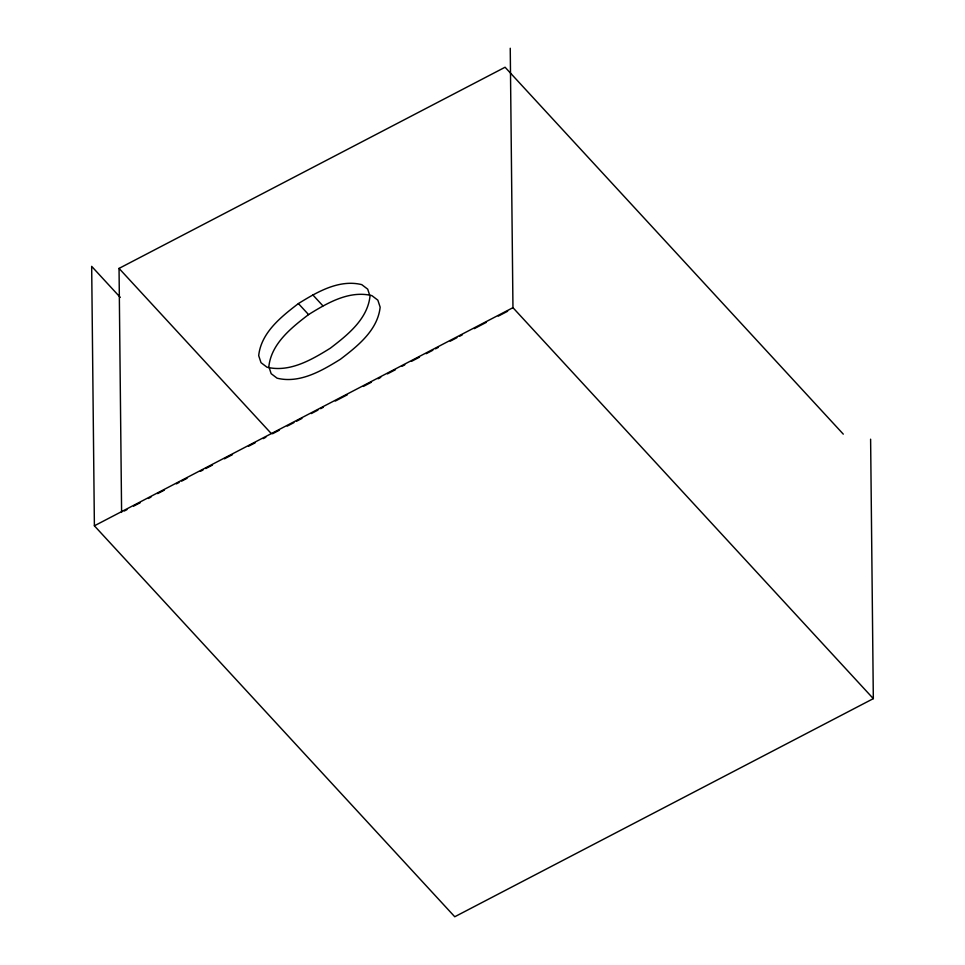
<?xml version="1.0" encoding="UTF-8"?>
<svg xmlns="http://www.w3.org/2000/svg" width="965" height="965" viewBox="0 0 965 965"><rect width="100%" height="100%" fill="white"/><g stroke="black" fill="none" stroke-linecap="round" stroke-linejoin="round"><path stroke-width="1.45" d="M298.402 303.577C281.237 316.725 261.141 332.599 258.692 355.627L261.008 362.659L266.955 367.183C289.597 372.743 311.707 359.74 330.295 348.22C347.46 335.072 367.556 319.198 370.005 296.171L367.689 289.15L361.742 284.627C339.101 279.054 316.99 292.069 298.402 303.577L308.559 314.59C327.135 303.082 349.246 290.067 371.899 295.64L377.846 300.163L380.15 307.184C377.701 330.211 357.617 346.085 340.452 359.233C321.864 370.753 299.753 383.756 277.1 378.196L271.153 373.672L268.849 366.64C271.298 343.612 291.394 327.738 308.559 314.59M121.602 512.415L119.045 268.403L505.081 67.236L843.289 434.141M870.611 439.196L873.325 698.636L454.756 916.75L94.389 525.804L512.958 307.678L510.244 48.25M124.268 511.016L126.946 509.629M133.616 506.143L140.299 502.669M148.308 498.483L150.986 497.096M157.669 493.622L164.34 490.136M176.366 483.875L179.032 482.476M181.709 481.089L187.053 478.302M200.406 471.342L203.084 469.943M205.75 468.556L212.433 465.082M224.459 458.809L232.469 454.636M248.5 446.276L255.182 442.802M263.192 438.629L265.858 437.229M272.54 433.755L279.223 430.269M287.232 426.096L293.915 422.61M296.581 421.223L301.924 418.436M311.285 413.563L317.955 410.089M320.633 408.69L323.299 407.302M335.325 401.042L347.352 394.769M363.371 386.422L371.392 382.237M378.075 378.762L380.741 377.363M387.423 373.889L395.433 369.716M402.116 366.23L404.781 364.842M411.464 361.356L419.473 357.183M426.156 353.697L432.839 350.223M435.505 348.835L438.182 347.436M450.197 341.176L456.879 337.69M459.557 336.303L462.223 334.903M474.249 328.643L486.264 322.382M498.29 316.11L507.638 311.237M512.958 307.678L873.325 698.636M312.756 294.832L322.901 305.845M119.045 268.403L271.286 433.562M120.251 297.377L91.675 266.364L94.389 525.804"/></g></svg>
